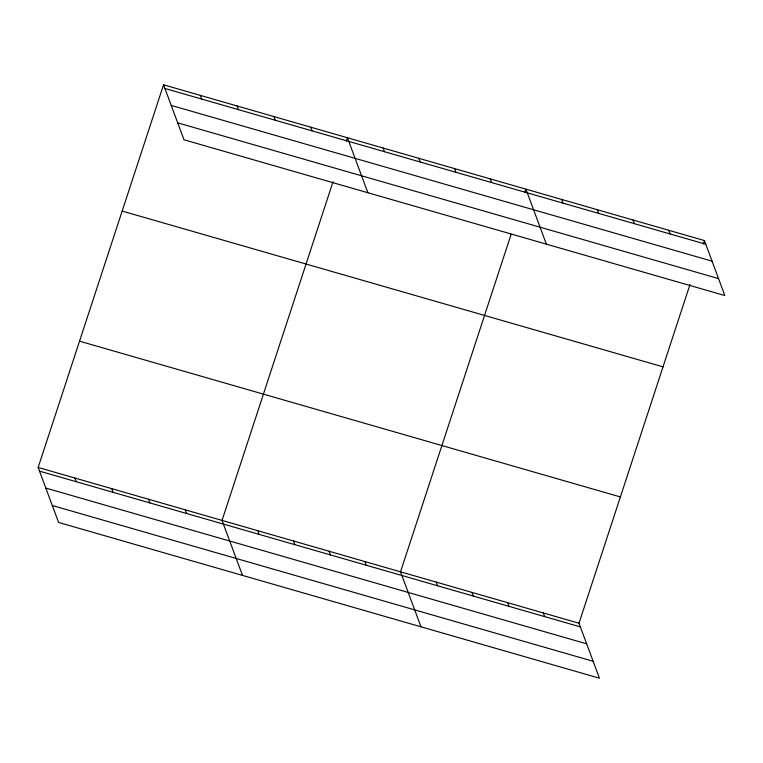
<?xml version="1.0" encoding="UTF-8"?>
<svg xmlns="http://www.w3.org/2000/svg" width="763" height="763" viewBox="0 0 763 763"><rect width="100%" height="100%" fill="white"/><g stroke="black" fill="none" stroke-linecap="round" stroke-linejoin="round"><path stroke-width="1.14" d="M689.99 284.532L579.003 623.228L599.451 678.212L58.598 522.445L38.15 467.452L163.549 84.788L704.402 240.555L724.85 295.548L183.997 139.772L163.549 84.788M333.03 181.728L222.043 520.414L242.491 575.407M346.326 141.136L347.432 137.75L367.89 192.734M511.143 234.251L400.527 571.821L420.976 626.805M524.81 192.534L525.917 189.157L546.365 244.141M703.295 243.941L704.402 240.555M164.913 88.47L705.765 244.236M171.208 105.399L712.07 261.165M177.703 122.843L718.555 278.609M122.166 211.065L663.018 366.841M79.533 341.175L620.386 496.942M38.15 467.452L579.003 623.228M39.523 471.133L580.376 626.9M45.818 488.062L586.671 643.838M52.304 505.507L593.156 661.283M668.703 230.283L670.076 233.955M633.004 220.002L634.377 223.673M597.315 209.72L598.678 213.402M561.616 199.439L562.98 203.12M490.218 178.876L491.591 182.557M454.529 168.594L455.892 172.276M418.83 158.313L420.194 161.994M383.131 148.032L384.504 151.713M543.313 612.947L544.677 616.628M507.614 602.665L508.978 606.347M310.655 127.163L312.029 130.835M471.916 592.384L473.289 596.065M273.879 116.567L275.252 120.249M436.217 582.102L437.59 585.784M237.102 105.971L238.466 109.653M200.326 95.385L201.69 99.066M364.828 561.539L366.192 565.221M329.13 551.258L330.503 554.939M293.431 540.977L294.804 544.658M257.741 530.695L259.105 534.377M185.266 509.827L186.63 513.509M148.48 499.231L149.853 502.912M111.703 488.644L113.077 492.316M74.927 478.048L76.3 481.73"/></g></svg>
